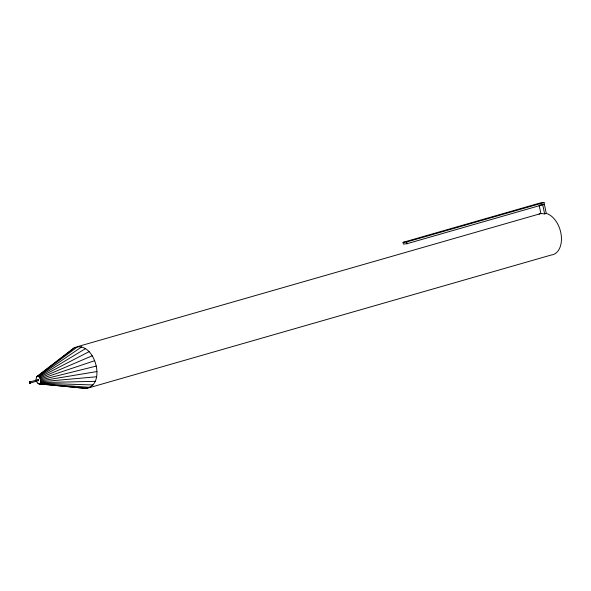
<?xml version="1.0" encoding="UTF-8"?>
<svg xmlns="http://www.w3.org/2000/svg" width="591" height="591" viewBox="0 0 591 591"><rect width="100%" height="100%" fill="white"/><g stroke="black" fill="none" stroke-linecap="round" stroke-linejoin="round"><path stroke-width="0.89" d="M30.015 382.975L29.897 381.971L38.186 379.592L38.614 379.954L38.496 380.648L30.207 383.034L29.55 382.643L29.764 382.126M29.816 382.037L29.55 382.643C31.131 384.239 30.2 380.441 29.55 382.643L29.919 382.902M36.103 381.335C45.551 391.611 38.046 366.479 35.822 380.382M38.4 383.795L82.895 388.117C108.035 390.038 95.823 339.766 74.503 347.597L36.915 376.6M30.111 383.027L29.727 382.251M29.838 382.791L29.897 381.971M30.296 383.005L29.72 382.384M30.377 382.946L29.55 382.643L30.082 381.956M30.429 382.85L29.55 382.643L30.178 382M74.503 347.597L36.391 377.036M30.466 382.732L29.55 382.643L30.274 382.082M37.529 376.408L77.96 346.518L540.876 213.55L544.629 213.898L546.269 213.432A21.505 13.881 74 0 1 561.251 235.403A21.505 13.881 74 0 1 551.204 255.024L86.648 388.464L39.065 383.855M40.454 374.472L41.931 373.409M38.193 376.474L81.721 346.873M38.866 376.785L85.518 348.624M30.473 382.591L29.55 382.643L30.355 382.185M39.501 377.324L89.093 351.667M40.055 378.055L92.211 355.789M30.459 382.451L29.55 382.643L30.414 382.311M40.491 378.927L94.649 360.709M38.186 379.592L38.408 380.678M544.37 204.257L407.014 243.714L403.409 244.076L403.047 242.347L540.403 202.898L544.015 202.536L546.269 213.432M403.047 242.347L406.66 241.985L544.015 202.536M29.55 382.643L30.097 382.488M40.772 379.887L96.252 366.095M40.89 380.855L96.902 371.569M540.026 205.003L541.829 204.818M40.823 381.779L96.555 376.77M40.594 382.591L95.24 381.335M40.203 383.234L93.038 384.955M37.728 383.485L39.567 383.611M43.246 383.862L45.079 383.995M39.686 383.662L90.113 387.393M542.73 204.73L544.629 213.898M539.125 205.092L540.876 213.55M406.66 241.985L407.014 243.714M539.051 214.156A21.505 13.881 74 0 1 540.728 213.44"/></g></svg>
